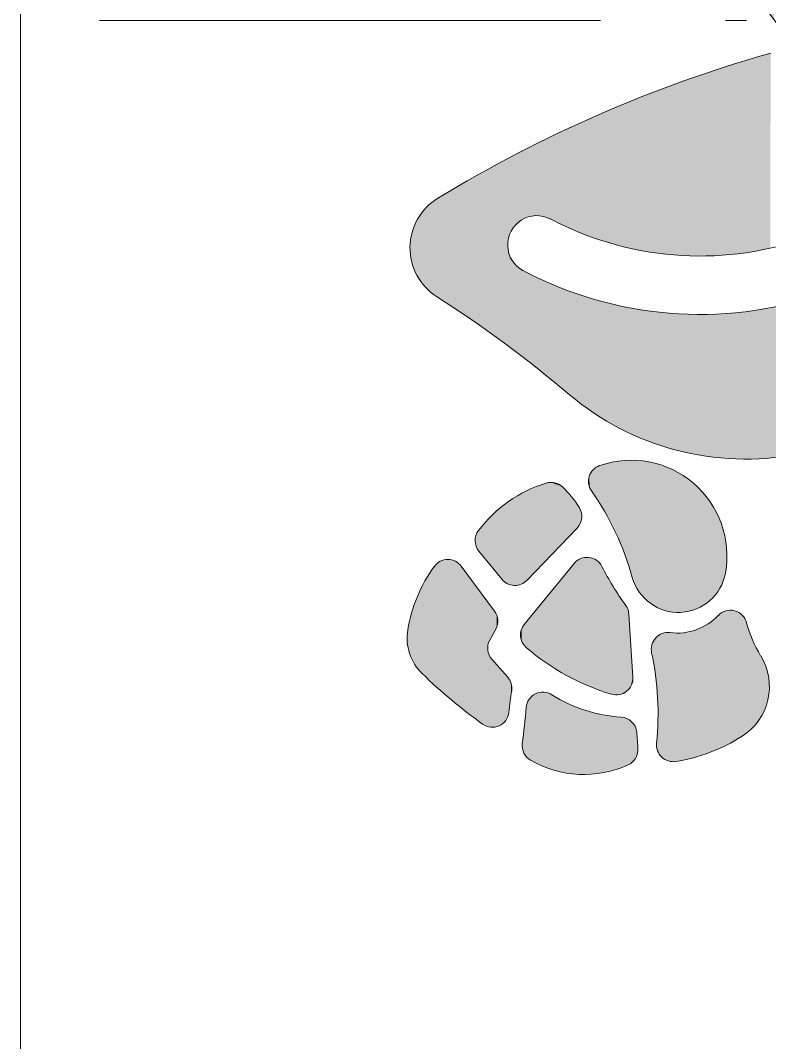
# Model space of a CAD drawing. Extents: x 0 to 297, y 0 to 420.
# Drawn here: x 196.8 to 214.76, y 235.65 to 260.14 of the extents above; entities that cross this region are included whole.
import ezdxf

# ---------------------------------------------------------------- set-up
doc = ezdxf.new("R2010")
doc.units = 0
doc.linetypes.add('DASHDOT', pattern=[18.5, 12, -3, 0.5, -3])

msp = doc.modelspace()

# ---------------------------------------------------------------- linework, layer by layer
at = {"color": 7, "lineweight": 13}
msp.add_line((196.803, 271.213), (196.803, 227.518), dxfattribs=at)
at = {"color": 7, "linetype": 'DASHDOT', "lineweight": 18}
msp.add_line((266.202, 260.138), (196.803, 260.135), dxfattribs=at)
at = {"color": 7, "lineweight": 18, "ltscale": 0.043412}
msp.add_line((210.145, 247.975), (208.943, 246.722), dxfattribs=at)
at = {"color": 7, "lineweight": 18, "ltscale": 0.02183}
msp.add_line((208.345, 246.745), (207.791, 247.421), dxfattribs=at)
at = {"color": 7, "lineweight": 18, "ltscale": 0.047158}
msp.add_line((210.073, 247.125), (208.879, 245.665), dxfattribs=at)
at = {"color": 7, "lineweight": 18, "ltscale": 0.033445}
msp.add_line((208.166, 245.984), (207.37, 247.059), dxfattribs=at)
at = {"color": 7, "lineweight": 18, "ltscale": 0.037782}
msp.add_line((211.387, 245.911), (211.483, 244.403), dxfattribs=at)
at = {"color": 7, "lineweight": 18, "ltscale": 0.007678}
msp.add_line((208.05, 245.285), (208.196, 245.555), dxfattribs=at)
at = {"color": 7, "lineweight": 18, "ltscale": 0.014346}
msp.add_line((208.481, 244.4), (208.101, 244.83), dxfattribs=at)
at = {"color": 7, "lineweight": 18}
for centre, radius, start, end in [((229.443, 271.025), 18.187, 198.6749, 217.3858), ((223.581, 228.304), 32.273, 105.8182, 121.3184), ((207.526, 254.69), 1.387, 121.3184, 237.3531), ((209.18, 254.76), 0.7, 62.1559, 242.1559), ((213.088, 262.157), 7.665, 242.1559, 288.4993), ((213.088, 262.157), 9.065, 242.1559, 288.4993), ((190.715, 228.451), 29.775, 49.7517, 57.3531), ((214.187, 256.179), 6.553, 229.7517, 280.7651), ((211.442, 247.304), 2.295, 349.7667, 109.2355), ((210.817, 249.093), 0.4, 109.2355, 214.9709), ((210.368, 245.953), 3.247, 107.3248, 142.7938), ((209.52, 248.67), 0.4, 46.249, 107.3248), ((208.088, 247.175), 2.471, 31.3423, 46.249), ((204.91, 244.962), 6.809, 15.597, 34.9709), ((209.857, 248.252), 0.4, 316.1696, 31.3423), ((208.1, 247.674), 0.4, 142.7938, 219.3552), ((207.048, 246.821), 0.4, 36.5277, 143.8396), ((210.383, 246.872), 0.4, 27.5304, 140.7128), ((209.599, 244.957), 3.56, 143.8396, 170.6522), ((217.754, 250.714), 7.913, 207.5304, 215.5123), ((212.572, 247.1), 1.146, 195.597, 349.7667), ((208.654, 246.999), 0.4, 219.3552, 316.1696), ((210.988, 245.886), 0.4, 3.6376, 35.5123), ((207.845, 245.746), 0.4, 331.5153, 36.5277), ((212.543, 246.816), 1.358, 262.8058, 316.5513), ((213.82, 245.607), 0.4, 14.4677, 136.5514), ((209.188, 245.412), 0.4, 140.7128, 229.4684), ((216.992, 246.426), 2.876, 194.4677, 211.6494), ((207.26, 245.342), 1.189, 170.6522, 225.8499), ((212.323, 245.072), 0.4, 82.8058, 191.9477), ((208.401, 245.095), 0.4, 151.5153, 221.3987), ((212.59, 249.391), 5.635, 229.4684, 253.2715), ((204.994, 243.521), 7.091, 354.2986, 11.9477), ((213.344, 244.177), 1.41, 302.3775, 31.6494), ((215.317, 253.641), 12.756, 225.8499, 234.3401), ((208.181, 244.135), 0.4, 352.0684, 41.3987), ((211.083, 244.377), 0.4, 253.2715, 3.6376), ((227.831, 241.397), 19.44, 172.0684, 173.619), ((209.323, 243.644), 0.4, 57.7109, 174.6666), ((211.417, 246.958), 3.52, 237.7109, 266.4552), ((178.066, 246.562), 30.994, 353.0427, 354.6666), ((208.114, 243.602), 0.4, 234.3401, 353.619), ((211.175, 243.045), 0.4, 6.309, 86.4552), ((206.246, 242.5), 5.359, 1.8799, 6.309), ((211.822, 246.576), 4.251, 279.358, 302.3775), ((209.228, 242.759), 0.4, 173.0427, 239.8821), ((212.448, 242.777), 0.4, 174.2986, 279.358), ((211.202, 242.663), 0.4, 294.5329, 1.8799), ((210.308, 244.622), 2.553, 239.8821, 294.5329)]:
    msp.add_arc(centre, radius, start, end, dxfattribs=at)
at = {"color": 7, "lineweight": 5}
for points in [[(214.876, 260.136), (214.664, 260.426), (214.761, 263.46), (214.674, 263.647)], [(214.01, 254.547), (214.26, 259.201), (214.394, 254.603), (214.783, 259.354)], [(214.394, 254.603), (214.783, 259.354), (214.774, 254.679)], [(213.625, 254.51), (213.739, 259.039), (214.01, 254.547), (214.26, 259.201)], [(212.463, 254.517), (212.705, 258.689), (212.85, 254.495), (213.22, 258.869)], [(212.85, 254.495), (213.22, 258.869), (213.238, 254.493), (213.739, 259.039)], [(213.238, 254.493), (213.739, 259.039), (213.625, 254.51)], [(212.078, 254.558), (212.193, 258.501), (212.463, 254.517), (212.705, 258.689)], [(211.316, 254.699), (211.684, 258.304), (211.695, 254.619), (212.193, 258.501)], [(211.695, 254.619), (212.193, 258.501), (212.078, 254.558)], [(210.942, 254.798), (211.178, 258.099), (211.316, 254.699), (211.684, 258.304)], [(209.854, 255.206), (210.178, 257.662), (210.21, 255.052), (210.676, 257.885)], [(210.21, 255.052), (210.676, 257.885), (210.572, 254.916)], [(210.572, 254.916), (210.676, 257.885), (210.942, 254.798), (211.178, 258.099)], [(209.507, 255.379), (209.684, 257.431), (209.854, 255.206), (210.178, 257.662)], [(209.684, 257.431), (209.246, 255.457), (209.193, 257.192), (209.108, 255.456)], [(209.507, 255.379), (209.38, 255.431), (209.684, 257.431), (209.246, 255.457)], [(209.193, 257.192), (208.734, 255.299), (208.707, 256.945), (208.637, 255.201)], [(208.974, 255.429), (208.847, 255.376), (209.193, 257.192), (208.734, 255.299)], [(209.193, 257.192), (209.108, 255.456), (208.974, 255.429)], [(208.483, 254.825), (208.225, 256.689), (208.51, 254.96), (208.707, 256.945)], [(208.51, 254.96), (208.707, 256.945), (208.561, 255.087)], [(208.707, 256.945), (208.637, 255.201), (208.561, 255.087)], [(208.225, 256.689), (208.005, 252.692), (207.747, 256.426), (207.803, 252.835)], [(208.225, 256.689), (208.405, 252.402), (208.005, 252.692), (208.205, 252.548)], [(208.483, 254.825), (208.484, 254.688), (208.225, 256.689), (208.405, 252.402)], [(207.747, 256.426), (207.397, 253.115), (207.274, 256.154), (207.192, 253.252)], [(207.803, 252.835), (207.601, 252.976), (207.747, 256.426), (207.397, 253.115)], [(207.274, 256.154), (206.985, 253.388), (206.805, 255.874), (206.778, 253.522)], [(207.274, 256.154), (207.192, 253.252), (206.985, 253.388)], [(206.661, 255.774), (206.637, 253.626), (206.532, 255.656), (206.509, 253.747)], [(206.805, 255.874), (206.778, 253.522), (206.661, 255.774), (206.637, 253.626)], [(206.418, 255.523), (206.399, 253.883), (206.321, 255.376), (206.306, 254.031)], [(206.532, 255.656), (206.509, 253.747), (206.418, 255.523), (206.399, 253.883)], [(206.244, 255.219), (206.232, 254.191), (206.188, 255.052), (206.18, 254.358)], [(206.321, 255.376), (206.306, 254.031), (206.244, 255.219), (206.232, 254.191)], [(206.188, 255.052), (206.18, 254.358), (206.153, 254.881), (206.149, 254.531)], [(206.153, 254.881), (206.149, 254.531), (206.14, 254.706)], [(208.603, 252.255), (208.405, 252.402), (208.512, 254.553), (208.484, 254.688)], [(208.603, 252.255), (208.512, 254.553), (208.641, 254.313), (208.565, 254.427)], [(208.603, 252.255), (208.641, 254.313), (208.799, 252.106)], [(208.641, 254.313), (208.739, 254.217), (208.799, 252.106), (208.853, 254.141)], [(208.799, 252.106), (208.853, 254.141), (208.995, 251.955), (209.264, 253.937)], [(209.264, 253.937), (209.189, 251.802), (208.995, 251.955)], [(209.684, 253.754), (209.382, 251.649), (209.264, 253.937), (209.189, 251.802)], [(209.764, 251.336), (209.574, 251.493), (209.684, 253.754), (209.382, 251.649)], [(210.113, 253.593), (209.953, 251.177), (209.684, 253.754), (209.764, 251.336)], [(210.113, 253.593), (210.55, 253.454), (209.953, 251.177), (210.238, 250.949)], [(210.55, 253.454), (210.535, 250.738), (210.238, 250.949)], [(210.993, 253.337), (210.843, 250.543), (210.55, 253.454), (210.535, 250.738)], [(211.441, 253.242), (211.162, 250.366), (210.993, 253.337), (210.843, 250.543)], [(211.894, 253.17), (211.49, 250.206), (211.441, 253.242), (211.162, 250.366)], [(214.632, 253.224), (214.324, 249.627), (214.179, 253.157), (213.96, 249.63)], [(215.082, 253.313), (214.689, 249.645), (214.632, 253.224), (214.324, 249.627)], [(215.082, 253.313), (215.051, 249.683), (214.689, 249.645)], [(211.894, 253.17), (211.826, 250.066), (211.49, 250.206)], [(212.349, 253.121), (212.17, 249.944), (211.894, 253.17), (211.826, 250.066)], [(212.807, 253.096), (212.52, 249.841), (212.349, 253.121), (212.17, 249.944)], [(213.265, 253.093), (212.875, 249.758), (212.807, 253.096), (212.52, 249.841)], [(213.265, 253.093), (213.234, 249.695), (212.875, 249.758)], [(213.723, 253.114), (213.596, 249.652), (213.265, 253.093), (213.234, 249.695)], [(214.179, 253.157), (213.96, 249.63), (213.723, 253.114), (213.596, 249.652)], [(210.973, 249.551), (210.686, 249.471), (210.799, 248.379), (210.726, 248.503)], [(210.973, 249.551), (210.799, 248.379), (210.938, 248.127), (210.87, 248.254)], [(210.973, 249.551), (210.938, 248.127), (211.004, 247.999)], [(211.269, 249.593), (210.973, 249.551), (211.067, 247.87), (211.004, 247.999)], [(211.269, 249.593), (211.067, 247.87), (211.184, 247.607), (211.127, 247.739)], [(211.269, 249.593), (211.184, 247.607), (211.29, 247.339), (211.239, 247.474)], [(211.568, 249.596), (211.269, 249.593), (211.339, 247.204), (211.29, 247.339)], [(211.568, 249.596), (211.339, 247.204), (211.428, 246.93), (211.385, 247.068)], [(211.568, 249.596), (211.428, 246.93), (211.535, 246.612), (211.468, 246.792)], [(211.568, 249.596), (211.535, 246.612), (211.632, 246.445)], [(211.865, 249.56), (211.568, 249.596), (211.755, 246.297), (211.632, 246.445)], [(211.865, 249.56), (211.755, 246.297), (212.154, 249.486), (211.901, 246.172)], [(210.453, 249.259), (210.465, 248.903), (210.475, 249.3), (210.49, 248.864)], [(210.475, 249.3), (210.49, 248.864), (210.501, 249.338)], [(210.571, 248.745), (210.531, 249.373), (210.49, 248.864), (210.501, 249.338)], [(210.571, 248.745), (210.603, 249.431), (210.531, 249.373), (210.565, 249.404)], [(210.649, 248.625), (210.643, 249.453), (210.571, 248.745), (210.603, 249.431)], [(210.649, 248.625), (210.726, 248.503), (210.643, 249.453), (210.686, 249.471)], [(211.901, 246.172), (212.066, 246.072), (212.154, 249.486), (212.245, 246.002)], [(212.154, 249.486), (212.245, 246.002), (212.432, 249.374), (212.433, 245.963)], [(212.432, 249.374), (212.433, 245.963), (212.692, 249.228)], [(209.777, 248.977), (209.401, 249.052), (209.164, 248.968), (209.282, 249.013)], [(209.777, 248.977), (209.453, 249.065), (209.401, 249.052), (209.427, 249.059)], [(209.777, 248.977), (209.506, 249.07), (209.453, 249.065), (209.479, 249.068)], [(209.777, 248.977), (209.559, 249.069), (209.506, 249.07), (209.532, 249.07)], [(209.777, 248.977), (209.611, 249.06), (209.559, 249.069), (209.585, 249.065)], [(209.777, 248.977), (209.662, 249.044), (209.611, 249.06), (209.637, 249.053)], [(210.422, 249.034), (210.419, 249.126), (210.418, 249.08)], [(210.419, 249.126), (210.422, 249.034), (210.425, 249.172), (210.431, 248.989)], [(210.425, 249.172), (210.431, 248.989), (210.437, 249.216), (210.446, 248.945)], [(210.437, 249.216), (210.446, 248.945), (210.453, 249.259), (210.465, 248.903)], [(212.433, 245.963), (212.626, 245.956), (212.692, 249.228), (212.816, 245.981)], [(212.692, 249.228), (212.816, 245.981), (212.932, 249.049), (213, 246.037)], [(212.932, 249.049), (213, 246.037), (213.146, 248.841), (213.172, 246.124)], [(209.777, 248.977), (207.705, 247.733), (207.7, 247.667), (207.701, 247.7)], [(209.777, 248.977), (207.7, 247.667), (207.707, 247.6), (207.702, 247.633)], [(209.777, 248.977), (207.72, 247.798), (207.705, 247.733), (207.711, 247.766)], [(209.777, 248.977), (207.707, 247.6), (207.725, 247.536), (207.715, 247.568)], [(209.777, 248.977), (207.746, 247.86), (207.72, 247.798), (207.732, 247.83)], [(209.777, 248.977), (207.725, 247.536), (207.753, 247.476), (207.738, 247.505)], [(209.777, 248.977), (207.782, 247.916), (207.746, 247.86), (207.763, 247.889)], [(209.777, 248.977), (207.753, 247.476), (207.791, 247.421), (207.771, 247.447)], [(209.777, 248.977), (207.941, 248.11), (207.782, 247.916), (207.86, 248.015)], [(209.777, 248.977), (207.791, 247.421), (208.373, 246.714), (208.345, 246.745)], [(209.777, 248.977), (208.115, 248.291), (207.941, 248.11), (208.027, 248.202)], [(209.777, 248.977), (208.303, 248.458), (208.115, 248.291), (208.207, 248.377)], [(209.777, 248.977), (208.503, 248.611), (208.303, 248.458), (208.401, 248.536)], [(209.777, 248.977), (208.373, 246.714), (208.439, 246.662), (208.405, 246.686)], [(209.777, 248.977), (208.439, 246.662), (208.515, 246.624), (208.476, 246.641)], [(209.777, 248.977), (208.714, 248.747), (208.503, 248.611), (208.607, 248.681)], [(209.777, 248.977), (208.515, 246.624), (208.596, 246.603), (208.555, 246.612)], [(209.777, 248.977), (208.596, 246.603), (208.681, 246.6), (208.639, 246.599)], [(209.777, 248.977), (208.681, 246.6), (208.764, 246.614), (208.723, 246.605)], [(209.777, 248.977), (208.935, 248.866), (208.714, 248.747), (208.823, 248.809)], [(209.777, 248.977), (208.764, 246.614), (208.842, 246.646), (208.804, 246.628)], [(209.777, 248.977), (208.842, 246.646), (208.912, 246.693), (208.878, 246.668)], [(209.777, 248.977), (208.912, 246.693), (210.145, 247.975), (208.943, 246.722)], [(209.777, 248.977), (209.164, 248.968), (208.935, 248.866), (209.048, 248.919)], [(209.777, 248.977), (209.711, 249.022), (209.662, 249.044), (209.687, 249.034)], [(209.777, 248.977), (209.756, 248.994), (209.711, 249.022), (209.734, 249.009)], [(209.777, 248.977), (210.145, 247.975), (210.187, 248.026), (210.167, 247.999)], [(209.777, 248.977), (210.187, 248.026), (210.219, 248.082), (210.204, 248.053)], [(209.777, 248.977), (210.219, 248.082), (210.242, 248.144), (210.232, 248.113)], [(209.777, 248.977), (210.242, 248.144), (210.254, 248.208), (210.249, 248.176)], [(209.777, 248.977), (210.254, 248.208), (210.256, 248.274), (210.257, 248.241)], [(209.777, 248.977), (210.256, 248.274), (210.247, 248.339), (210.253, 248.306)], [(209.777, 248.977), (210.247, 248.339), (210.228, 248.401), (210.239, 248.37)], [(209.777, 248.977), (210.228, 248.401), (210.198, 248.46), (210.214, 248.431)], [(209.777, 248.977), (210.198, 248.46), (210.155, 248.528), (210.177, 248.494)], [(209.777, 248.977), (210.155, 248.528), (210.11, 248.594), (210.133, 248.561)], [(209.777, 248.977), (210.11, 248.594), (210.063, 248.659), (210.087, 248.627)], [(209.777, 248.977), (210.063, 248.659), (210.014, 248.723), (210.039, 248.691)], [(209.777, 248.977), (210.014, 248.723), (209.962, 248.784), (209.988, 248.754)], [(209.777, 248.977), (209.962, 248.784), (209.909, 248.845), (209.936, 248.815)], [(209.777, 248.977), (209.909, 248.845), (209.854, 248.903), (209.882, 248.874)], [(209.777, 248.977), (209.854, 248.903), (209.797, 248.959), (209.825, 248.931)], [(213.146, 248.841), (213.172, 246.124), (213.331, 248.606)], [(213.172, 246.124), (213.327, 246.238), (213.331, 248.606), (213.461, 246.377)], [(213.331, 248.606), (213.461, 246.377), (213.484, 248.35), (213.569, 246.536)], [(213.484, 248.35), (213.569, 246.536), (213.603, 248.075), (213.65, 246.711)], [(213.603, 248.075), (213.65, 246.711), (213.685, 247.788), (213.7, 246.897)], [(213.685, 247.788), (213.7, 246.897), (213.728, 247.492), (213.734, 247.194)], [(206.69, 244.246), (206.725, 247.057), (206.777, 244.166), (206.755, 247.093)], [(206.777, 244.166), (206.755, 247.093), (206.789, 247.126)], [(206.865, 244.087), (206.777, 244.166), (206.826, 247.154), (206.789, 247.126)], [(206.865, 244.087), (206.826, 247.154), (206.954, 244.009), (206.867, 247.177)], [(206.867, 247.177), (206.91, 247.196), (206.954, 244.009), (206.954, 247.21)], [(206.954, 244.009), (206.954, 247.21), (207.044, 243.932), (207, 247.218)], [(207.044, 243.932), (207, 247.218), (207.047, 247.221)], [(207.134, 243.856), (207.044, 243.932), (207.094, 247.218), (207.047, 247.221)], [(207.134, 243.856), (207.094, 247.218), (207.225, 243.781), (207.14, 247.21)], [(207.14, 247.21), (207.185, 247.197), (207.225, 243.781), (207.228, 247.179)], [(207.225, 243.781), (207.228, 247.179), (207.317, 243.706), (207.268, 247.155)], [(207.268, 247.155), (207.306, 247.127), (207.317, 243.706), (207.34, 247.095)], [(207.317, 243.706), (207.34, 247.095), (207.409, 243.633), (207.37, 247.059)], [(210.073, 247.125), (208.9, 245.135), (208.879, 245.665)], [(210.073, 247.125), (209.041, 245.014), (208.9, 245.135), (208.928, 245.108)], [(210.073, 247.125), (209.273, 244.836), (209.041, 245.014), (209.155, 244.924)], [(210.073, 247.125), (209.514, 244.67), (209.273, 244.836), (209.392, 244.751)], [(210.073, 247.125), (209.763, 244.517), (209.514, 244.67), (209.637, 244.592)], [(210.073, 247.125), (210.02, 244.376), (209.763, 244.517), (209.89, 244.445)], [(210.073, 247.125), (210.107, 247.162), (210.02, 244.376), (210.151, 244.311)], [(210.107, 247.162), (210.144, 247.193), (210.151, 244.311), (210.186, 247.22)], [(210.151, 244.311), (210.186, 247.22), (210.283, 244.25), (210.23, 247.242)], [(210.23, 247.242), (210.277, 247.258), (210.283, 244.25), (210.325, 247.268)], [(210.283, 244.25), (210.325, 247.268), (210.418, 244.192), (210.374, 247.272)], [(210.418, 244.192), (210.374, 247.272), (210.424, 247.27)], [(210.553, 244.137), (210.418, 244.192), (210.472, 247.262), (210.424, 247.27)], [(210.553, 244.137), (210.472, 247.262), (210.565, 247.228), (210.52, 247.248)], [(210.69, 244.086), (210.553, 244.137), (210.607, 247.203), (210.565, 247.228)], [(210.69, 244.086), (210.607, 247.203), (210.681, 247.138), (210.646, 247.173)], [(210.69, 244.086), (210.681, 247.138), (210.712, 247.099)], [(210.829, 244.038), (210.69, 244.086), (210.737, 247.057), (210.712, 247.099)], [(206.517, 244.407), (206.552, 246.797), (206.603, 244.326), (206.608, 246.885)], [(206.603, 244.326), (206.608, 246.885), (206.69, 244.246)], [(206.608, 246.885), (206.665, 246.972), (206.69, 244.246), (206.725, 247.057)], [(208.166, 245.984), (207.409, 243.633), (207.37, 247.059)], [(210.829, 244.038), (210.737, 247.057), (210.802, 246.935), (210.769, 246.996)], [(210.829, 244.038), (210.802, 246.935), (210.835, 246.875)], [(210.968, 243.994), (210.829, 244.038), (210.869, 246.815), (210.835, 246.875)], [(206.382, 244.54), (206.403, 246.523), (206.432, 244.489), (206.45, 246.616)], [(206.432, 244.489), (206.45, 246.616), (206.517, 244.407)], [(206.45, 246.616), (206.5, 246.707), (206.517, 244.407), (206.552, 246.797)], [(210.968, 243.994), (210.869, 246.815), (210.938, 246.696), (210.903, 246.755)], [(210.968, 243.994), (210.938, 246.696), (211.015, 243.983), (210.973, 246.636)], [(210.973, 246.636), (211.009, 246.577), (211.015, 243.983), (211.045, 246.519)], [(206.292, 244.651), (206.317, 246.334), (206.336, 244.594), (206.358, 246.429)], [(206.336, 244.594), (206.358, 246.429), (206.382, 244.54), (206.403, 246.523)], [(211.015, 243.983), (211.045, 246.519), (211.063, 243.978), (211.082, 246.461)], [(211.063, 243.978), (211.082, 246.461), (211.111, 243.978), (211.119, 246.403)], [(211.111, 243.978), (211.119, 246.403), (211.159, 243.985)], [(211.119, 246.403), (211.157, 246.345), (211.159, 243.985), (211.195, 246.288)], [(206.184, 244.837), (206.209, 246.041), (206.216, 244.773), (206.242, 246.139)], [(206.216, 244.773), (206.242, 246.139), (206.252, 244.711), (206.278, 246.237)], [(206.252, 244.711), (206.278, 246.237), (206.292, 244.651), (206.317, 246.334)], [(211.159, 243.985), (211.195, 246.288), (211.205, 243.997), (211.234, 246.231)], [(211.205, 243.997), (211.234, 246.231), (211.25, 244.014), (211.273, 246.174)], [(211.25, 244.014), (211.273, 246.174), (211.293, 244.037), (211.313, 246.118)], [(211.332, 244.064), (211.293, 244.037), (211.321, 246.107), (211.313, 246.118)], [(206.131, 244.97), (206.151, 245.84), (206.156, 244.902), (206.179, 245.941)], [(206.156, 244.902), (206.179, 245.941), (206.184, 244.837), (206.209, 246.041)], [(208.166, 245.984), (207.596, 243.488), (207.409, 243.633), (207.502, 243.56)], [(208.166, 245.984), (208.016, 245.201), (207.596, 243.488), (208.009, 245.171)], [(208.166, 245.984), (208.036, 245.258), (208.016, 245.201), (208.025, 245.23)], [(208.166, 245.984), (208.196, 245.555), (208.036, 245.258), (208.05, 245.285)], [(208.166, 245.984), (208.182, 245.961), (208.196, 245.555), (208.197, 245.936)], [(208.196, 245.555), (208.197, 245.936), (208.209, 245.581), (208.209, 245.911)], [(208.209, 245.581), (208.209, 245.911), (208.22, 245.607), (208.22, 245.885)], [(208.22, 245.607), (208.22, 245.885), (208.229, 245.634), (208.229, 245.858)], [(211.332, 244.064), (211.321, 246.107), (211.336, 246.083), (211.329, 246.095)], [(211.368, 244.096), (211.332, 244.064), (211.342, 246.071), (211.336, 246.083)], [(211.368, 244.096), (211.342, 246.071), (211.354, 246.046), (211.348, 246.058)], [(211.368, 244.096), (211.354, 246.046), (211.364, 246.02), (211.36, 246.033)], [(211.368, 244.096), (211.364, 246.02), (211.369, 246.007)], [(211.4, 244.133), (211.368, 244.096), (211.373, 245.993), (211.369, 246.007)], [(211.4, 244.133), (211.373, 245.993), (211.379, 245.966), (211.376, 245.98)], [(211.4, 244.133), (211.379, 245.966), (211.384, 245.939), (211.382, 245.952)], [(211.4, 244.133), (211.384, 245.939), (211.387, 245.911), (211.386, 245.925)], [(211.483, 244.403), (211.427, 244.172), (211.387, 245.911), (211.4, 244.133)], [(213.473, 245.826), (213.529, 245.882), (213.534, 242.685), (213.569, 245.918)], [(213.534, 242.685), (213.569, 245.918), (213.631, 242.73), (213.612, 245.949)], [(213.631, 242.73), (213.612, 245.949), (213.659, 245.974)], [(213.727, 242.776), (213.631, 242.73), (213.709, 245.992), (213.659, 245.974)], [(213.727, 242.776), (213.709, 245.992), (213.822, 242.825), (213.761, 246.003)], [(213.761, 246.003), (213.814, 246.007), (213.822, 242.825), (213.868, 246.004)], [(213.822, 242.825), (213.868, 246.004), (213.915, 242.877), (213.92, 245.994)], [(213.915, 242.877), (213.92, 245.994), (214.008, 242.93)], [(213.92, 245.994), (213.97, 245.978), (214.008, 242.93), (214.018, 245.954)], [(214.008, 242.93), (214.018, 245.954), (214.099, 242.986), (214.063, 245.925)], [(214.099, 242.986), (214.063, 245.925), (214.103, 245.89)], [(214.211, 243.066), (214.099, 242.986), (214.138, 245.85), (214.103, 245.89)], [(206.083, 245.178), (206.087, 245.535), (206.095, 245.108), (206.105, 245.637)], [(206.095, 245.108), (206.105, 245.637), (206.111, 245.038), (206.127, 245.739)], [(206.111, 245.038), (206.127, 245.739), (206.131, 244.97), (206.151, 245.84)], [(208.229, 245.634), (208.229, 245.858), (208.236, 245.661), (208.236, 245.83)], [(208.236, 245.661), (208.236, 245.83), (208.241, 245.689), (208.241, 245.802)], [(208.241, 245.689), (208.241, 245.802), (208.244, 245.717), (208.244, 245.774)], [(208.244, 245.717), (208.244, 245.774), (208.245, 245.746)], [(208.833, 245.229), (208.836, 245.601), (208.852, 245.195), (208.856, 245.634)], [(208.852, 245.195), (208.856, 245.634), (208.875, 245.164), (208.879, 245.665)], [(208.875, 245.164), (208.879, 245.665), (208.9, 245.135)], [(213.147, 245.6), (213.217, 245.637), (213.236, 242.568), (213.285, 245.679)], [(213.236, 242.568), (213.285, 245.679), (213.336, 242.604), (213.351, 245.724)], [(213.436, 242.644), (213.336, 242.604), (213.413, 245.773), (213.351, 245.724)], [(213.436, 242.644), (213.413, 245.773), (213.534, 242.685), (213.473, 245.826)], [(214.211, 243.066), (214.138, 245.85), (214.19, 245.758), (214.167, 245.806)], [(214.211, 243.066), (214.19, 245.758), (214.221, 245.655), (214.207, 245.707)], [(214.315, 243.155), (214.211, 243.066), (214.236, 245.603), (214.221, 245.655)], [(206.071, 245.321), (206.072, 245.393), (206.075, 245.25), (206.078, 245.464)], [(206.075, 245.25), (206.078, 245.464), (206.083, 245.178), (206.087, 245.535)], [(208.79, 245.454), (208.79, 245.377), (208.788, 245.415)], [(208.79, 245.377), (208.79, 245.454), (208.795, 245.338), (208.796, 245.492)], [(208.795, 245.338), (208.796, 245.492), (208.804, 245.301), (208.806, 245.53)], [(208.804, 245.301), (208.806, 245.53), (208.817, 245.264), (208.819, 245.566)], [(208.817, 245.264), (208.819, 245.566), (208.833, 245.229), (208.836, 245.601)], [(212.063, 245.376), (212.041, 244.316), (212.029, 245.343), (212.024, 244.451)], [(212.066, 244.044), (212.055, 244.18), (212.063, 245.376), (212.041, 244.316)], [(212.101, 245.405), (212.066, 244.044), (212.063, 245.376)], [(212.101, 245.405), (212.081, 243.771), (212.066, 244.044), (212.075, 243.907)], [(212.101, 245.405), (212.085, 243.498), (212.081, 243.771), (212.085, 243.635)], [(212.101, 245.405), (212.092, 242.594), (212.085, 243.498), (212.084, 243.362)], [(212.142, 245.429), (212.116, 242.555), (212.101, 245.405), (212.092, 242.594)], [(212.186, 245.448), (212.143, 242.518), (212.142, 245.429), (212.116, 242.555)], [(212.21, 242.456), (212.175, 242.485), (212.186, 245.448), (212.143, 242.518)], [(212.231, 245.461), (212.21, 242.456), (212.186, 245.448)], [(212.278, 245.469), (212.248, 242.431), (212.231, 245.461), (212.21, 242.456)], [(212.326, 245.472), (212.289, 242.41), (212.278, 245.469), (212.248, 242.431)], [(212.373, 245.469), (212.332, 242.394), (212.326, 245.472), (212.289, 242.41)], [(212.453, 245.461), (212.377, 242.383), (212.373, 245.469), (212.332, 242.394)], [(212.453, 245.461), (212.422, 242.378), (212.377, 242.383)], [(212.532, 245.458), (212.468, 242.377), (212.453, 245.461), (212.422, 242.378)], [(212.619, 242.401), (212.513, 242.382), (212.532, 245.458), (212.468, 242.377)], [(212.532, 245.458), (212.612, 245.46), (212.619, 242.401), (212.691, 245.466)], [(212.619, 242.401), (212.691, 245.466), (212.723, 242.422), (212.77, 245.477)], [(212.723, 242.422), (212.77, 245.477), (212.827, 242.446), (212.848, 245.493)], [(212.827, 242.446), (212.848, 245.493), (212.931, 242.473)], [(212.848, 245.493), (212.925, 245.513), (212.931, 242.473), (213.001, 245.537)], [(212.931, 242.473), (213.001, 245.537), (213.033, 242.502), (213.075, 245.566)], [(213.033, 242.502), (213.075, 245.566), (213.135, 242.533), (213.147, 245.6)], [(213.135, 242.533), (213.147, 245.6), (213.236, 242.568)], [(214.315, 243.155), (214.236, 245.603), (214.269, 245.501), (214.252, 245.552)], [(214.315, 243.155), (214.269, 245.501), (214.305, 245.399), (214.287, 245.45)], [(214.315, 243.155), (214.305, 245.399), (214.325, 245.349)], [(207.596, 243.488), (208.009, 245.171), (207.69, 243.417), (208.004, 245.141)], [(207.69, 243.417), (208.004, 245.141), (207.785, 243.347), (208.002, 245.11)], [(211.928, 245.131), (211.925, 245.036), (211.923, 245.084)], [(211.932, 244.989), (211.925, 245.036), (211.937, 245.178), (211.928, 245.131)], [(211.932, 244.989), (211.937, 245.178), (211.959, 244.855)], [(211.937, 245.178), (211.953, 245.223), (211.959, 244.855), (211.973, 245.266)], [(211.959, 244.855), (211.973, 245.266), (211.983, 244.721), (211.999, 245.306)], [(211.983, 244.721), (211.999, 245.306), (212.005, 244.586), (212.029, 245.343)], [(212.029, 245.343), (212.024, 244.451), (212.005, 244.586)], [(214.409, 243.254), (214.315, 243.155), (214.346, 245.299), (214.325, 245.349)], [(214.409, 243.254), (214.346, 245.299), (214.39, 245.201), (214.367, 245.25)], [(214.409, 243.254), (214.39, 245.201), (214.413, 245.152)], [(214.494, 243.362), (214.409, 243.254), (214.438, 245.104), (214.413, 245.152)], [(207.785, 243.347), (208.002, 245.11), (207.881, 243.277), (207.925, 243.25)], [(207.925, 243.25), (208.002, 245.11), (207.972, 243.228), (208.002, 245.08)], [(207.972, 243.228), (208.002, 245.08), (208.022, 243.213), (208.004, 245.05)], [(208.022, 243.213), (208.004, 245.05), (208.008, 245.019)], [(208.008, 245.019), (208.015, 244.99), (208.022, 243.213), (208.024, 244.961)], [(208.022, 243.213), (208.024, 244.961), (208.073, 243.204), (208.036, 244.932)], [(208.073, 243.204), (208.036, 244.932), (208.049, 244.905)], [(208.049, 244.905), (208.065, 244.879), (208.073, 243.204), (208.082, 244.854)], [(214.494, 243.362), (214.438, 245.104), (214.489, 245.009), (214.463, 245.057)], [(214.494, 243.362), (214.489, 245.009), (214.568, 243.478), (214.516, 244.963)], [(214.516, 244.963), (214.544, 244.917), (214.568, 243.478), (214.61, 244.796)], [(208.073, 243.204), (208.082, 244.854), (208.125, 243.203), (208.101, 244.83)], [(208.481, 244.4), (208.125, 243.203), (208.101, 244.83)], [(214.568, 243.478), (214.61, 244.796), (214.63, 243.6), (214.664, 244.67)], [(214.63, 243.6), (214.664, 244.67), (214.68, 243.728), (214.706, 244.54)], [(208.481, 244.4), (208.228, 243.219), (208.125, 243.203), (208.177, 243.207)], [(208.481, 244.4), (208.322, 243.261), (208.228, 243.219), (208.276, 243.237)], [(208.481, 244.4), (208.403, 243.326), (208.322, 243.261), (208.365, 243.291)], [(208.481, 244.4), (208.465, 243.41), (208.403, 243.326), (208.437, 243.366)], [(208.465, 243.41), (208.481, 244.4), (208.487, 243.457), (208.495, 244.383)], [(211.483, 244.403), (211.466, 244.26), (211.427, 244.172), (211.449, 244.215)], [(211.483, 244.403), (211.483, 244.355), (211.466, 244.26), (211.477, 244.307)], [(214.68, 243.728), (214.706, 244.54), (214.717, 243.86), (214.735, 244.406)], [(214.717, 243.86), (214.735, 244.406), (214.742, 243.995), (214.75, 244.269)], [(208.487, 243.457), (208.495, 244.383), (208.502, 243.507), (208.507, 244.366)], [(208.502, 243.507), (208.507, 244.366), (208.511, 243.558)], [(208.519, 244.348), (208.515, 243.591), (208.507, 244.366), (208.511, 243.558)], [(208.519, 244.348), (208.523, 243.656), (208.515, 243.591), (208.519, 243.623)], [(208.53, 244.329), (208.523, 243.656), (208.519, 244.348)], [(208.53, 244.329), (208.53, 243.721), (208.523, 243.656), (208.526, 243.689)], [(208.53, 244.329), (208.54, 244.31), (208.53, 243.721), (208.534, 243.754)], [(208.54, 244.31), (208.538, 243.786), (208.534, 243.754)], [(208.549, 244.291), (208.542, 243.819), (208.54, 244.31), (208.538, 243.786)], [(208.551, 243.884), (208.546, 243.852), (208.549, 244.291), (208.542, 243.819)], [(208.557, 244.271), (208.555, 243.917), (208.549, 244.291), (208.551, 243.884)], [(208.557, 244.271), (208.564, 244.25), (208.555, 243.917), (208.559, 243.95)], [(208.564, 244.25), (208.564, 243.982), (208.559, 243.95)], [(208.569, 244.23), (208.568, 244.015), (208.564, 244.25), (208.564, 243.982)], [(208.574, 244.208), (208.572, 244.047), (208.569, 244.23), (208.568, 244.015)], [(208.577, 244.187), (208.577, 244.08), (208.574, 244.208), (208.572, 244.047)], [(208.58, 244.166), (208.579, 244.101), (208.577, 244.187), (208.577, 244.08)], [(208.581, 244.144), (208.581, 244.123), (208.58, 244.166), (208.579, 244.101)], [(214.742, 243.995), (214.75, 244.269), (214.753, 244.132)], [(208.979, 242.446), (208.994, 243.871), (209.003, 242.429), (209.025, 243.911)], [(209.003, 242.429), (209.025, 243.911), (209.027, 242.413), (209.062, 243.947)], [(209.027, 242.413), (209.062, 243.947), (209.161, 242.341), (209.103, 243.977)], [(209.103, 243.977), (209.147, 244.003), (209.161, 242.341), (209.194, 244.022)], [(209.161, 242.341), (209.194, 244.022), (209.299, 242.277), (209.243, 244.036)], [(209.243, 244.036), (209.294, 244.043), (209.299, 242.277), (209.345, 244.043)], [(209.299, 242.277), (209.345, 244.043), (209.441, 242.221), (209.395, 244.037)], [(209.441, 242.221), (209.395, 244.037), (209.445, 244.025)], [(209.585, 242.173), (209.441, 242.221), (209.492, 244.006), (209.445, 244.025)], [(209.585, 242.173), (209.492, 244.006), (209.631, 243.925), (209.537, 243.982)], [(209.585, 242.173), (209.631, 243.925), (209.732, 242.134)], [(209.631, 243.925), (209.727, 243.87), (209.732, 242.134), (209.825, 243.819)], [(208.917, 242.508), (208.92, 243.626), (208.936, 242.486), (208.925, 243.681)], [(208.925, 243.681), (208.933, 243.731), (208.936, 242.486), (208.947, 243.78)], [(208.936, 242.486), (208.947, 243.78), (208.957, 242.465), (208.968, 243.827)], [(208.957, 242.465), (208.968, 243.827), (208.979, 242.446), (208.994, 243.871)], [(209.732, 242.134), (209.825, 243.819), (209.882, 242.104), (209.924, 243.77)], [(209.882, 242.104), (209.924, 243.77), (210.032, 242.083)], [(209.924, 243.77), (210.025, 243.725), (210.032, 242.083), (210.127, 243.683)], [(210.032, 242.083), (210.127, 243.683), (210.184, 242.072), (210.23, 243.644)], [(208.893, 243.353), (208.898, 243.408), (208.9, 242.531), (208.904, 243.462)], [(208.9, 242.531), (208.904, 243.462), (208.917, 242.508), (208.909, 243.517)], [(208.909, 243.517), (208.915, 243.572), (208.917, 242.508), (208.92, 243.626)], [(210.184, 242.072), (210.23, 243.644), (210.336, 242.069)], [(210.23, 243.644), (210.334, 243.608), (210.336, 242.069), (210.44, 243.576)], [(210.336, 242.069), (210.44, 243.576), (210.488, 242.075), (210.547, 243.547)], [(210.488, 242.075), (210.547, 243.547), (210.64, 242.09), (210.654, 243.521)], [(210.64, 242.09), (210.654, 243.521), (210.79, 242.114)], [(210.654, 243.521), (210.762, 243.499), (210.79, 242.114), (210.871, 243.48)], [(210.79, 242.114), (210.871, 243.48), (210.938, 242.147), (210.98, 243.465)], [(210.938, 242.147), (210.98, 243.465), (211.085, 242.189), (211.09, 243.453)], [(211.085, 242.189), (211.09, 243.453), (211.228, 242.24), (211.2, 243.444)], [(211.228, 242.24), (211.2, 243.444), (211.235, 243.441)], [(211.369, 242.299), (211.228, 242.24), (211.269, 243.434), (211.235, 243.441)], [(211.369, 242.299), (211.269, 243.434), (211.335, 243.412), (211.302, 243.424)], [(208.87, 242.581), (208.869, 243.135), (208.884, 242.555), (208.875, 243.189)], [(208.875, 243.189), (208.881, 243.244), (208.884, 242.555), (208.887, 243.299)], [(208.884, 242.555), (208.887, 243.299), (208.9, 242.531), (208.893, 243.353)], [(211.369, 242.299), (211.335, 243.412), (211.396, 243.378), (211.367, 243.396)], [(211.369, 242.299), (211.396, 243.378), (211.395, 242.312)], [(211.395, 242.312), (211.396, 243.378), (211.42, 242.327), (211.425, 243.358)], [(211.42, 242.327), (211.425, 243.358), (211.444, 242.344), (211.451, 243.335)], [(211.444, 242.344), (211.451, 243.335), (211.467, 242.363), (211.475, 243.31)], [(211.467, 242.363), (211.475, 243.31), (211.488, 242.383), (211.497, 243.282)], [(211.488, 242.383), (211.497, 243.282), (211.508, 242.405), (211.517, 243.253)], [(211.508, 242.405), (211.517, 243.253), (211.526, 242.428), (211.534, 243.223)], [(211.526, 242.428), (211.534, 243.223), (211.542, 242.452), (211.548, 243.191)], [(211.542, 242.452), (211.548, 243.191), (211.557, 242.478), (211.559, 243.158)], [(212.063, 242.953), (212.072, 243.089), (212.074, 242.636), (212.079, 243.225)], [(212.074, 242.636), (212.079, 243.225), (212.092, 242.594), (212.084, 243.362)], [(208.84, 242.663), (208.844, 242.917), (208.848, 242.635), (208.85, 242.971)], [(208.848, 242.635), (208.85, 242.971), (208.858, 242.608), (208.857, 243.026)], [(208.858, 242.608), (208.857, 243.026), (208.863, 243.08)], [(208.87, 242.581), (208.858, 242.608), (208.869, 243.135), (208.863, 243.08)], [(211.557, 242.478), (211.559, 243.158), (211.57, 242.504)], [(211.559, 243.158), (211.567, 243.124), (211.57, 242.504), (211.573, 243.089)], [(211.57, 242.504), (211.573, 243.089), (211.58, 242.532), (211.575, 243.063)], [(211.575, 243.063), (211.578, 243.038), (211.58, 242.532), (211.581, 243.012)], [(211.58, 242.532), (211.581, 243.012), (211.589, 242.56), (211.583, 242.986)], [(211.589, 242.56), (211.583, 242.986), (211.585, 242.96)], [(211.585, 242.96), (211.587, 242.934), (211.589, 242.56), (211.59, 242.909)], [(212.048, 242.771), (212.05, 242.817), (212.052, 242.725), (212.063, 242.953)], [(212.052, 242.725), (212.063, 242.953), (212.06, 242.68), (212.074, 242.636)], [(208.828, 242.749), (208.829, 242.779), (208.83, 242.72), (208.831, 242.808)], [(208.83, 242.72), (208.831, 242.808), (208.834, 242.691), (208.838, 242.862)], [(208.834, 242.691), (208.838, 242.862), (208.84, 242.663), (208.844, 242.917)], [(211.589, 242.56), (211.59, 242.909), (211.595, 242.588), (211.591, 242.883)], [(211.595, 242.588), (211.591, 242.883), (211.593, 242.857)], [(211.593, 242.857), (211.595, 242.831), (211.595, 242.588), (211.596, 242.805)], [(211.595, 242.588), (211.596, 242.805), (211.6, 242.617), (211.598, 242.779)], [(211.598, 242.779), (211.599, 242.754), (211.6, 242.617), (211.6, 242.728)], [(211.6, 242.617), (211.6, 242.728), (211.602, 242.647), (211.601, 242.702)], [(211.602, 242.647), (211.601, 242.702), (211.602, 242.676)]]:
    msp.add_solid(points, dxfattribs=at)

doc.saveas('drawing.dxf')
